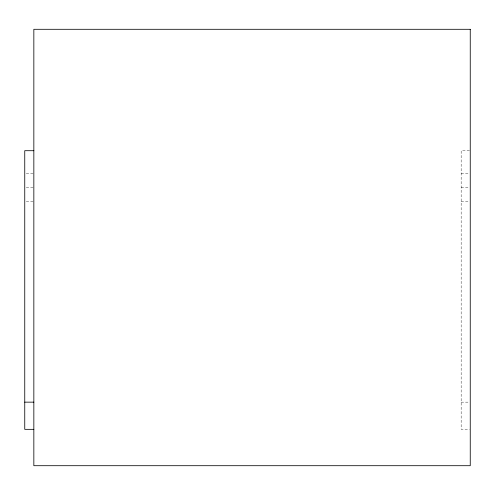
<?xml version="1.0" encoding="UTF-8"?>
<svg xmlns="http://www.w3.org/2000/svg" width="495" height="495" viewBox="0 0 495 495"><rect width="100%" height="100%" fill="white"/><g stroke="black" fill="none" stroke-linecap="round" stroke-linejoin="round"><path stroke-width="0.37" stroke-dasharray="2.48 1.86" d="M469.495 150.703L461.161 150.703L461.161 429.338L469.495 429.338M26.266 173.293L33.085 173.293M461.161 173.293L469.495 173.293M26.266 187.624L33.085 187.624M461.161 187.624L469.495 187.624M26.266 201.211L33.085 201.211M461.161 201.211L469.495 201.211M461.161 402.15L469.495 402.15"/><path stroke-width="0.74" d="M33.839 150.703L24.75 150.703L24.75 429.338L33.839 429.338M24.75 402.15L33.839 402.15M470.25 29.298L33.839 29.298L33.839 465.702L470.25 465.702L470.25 29.298"/></g></svg>
